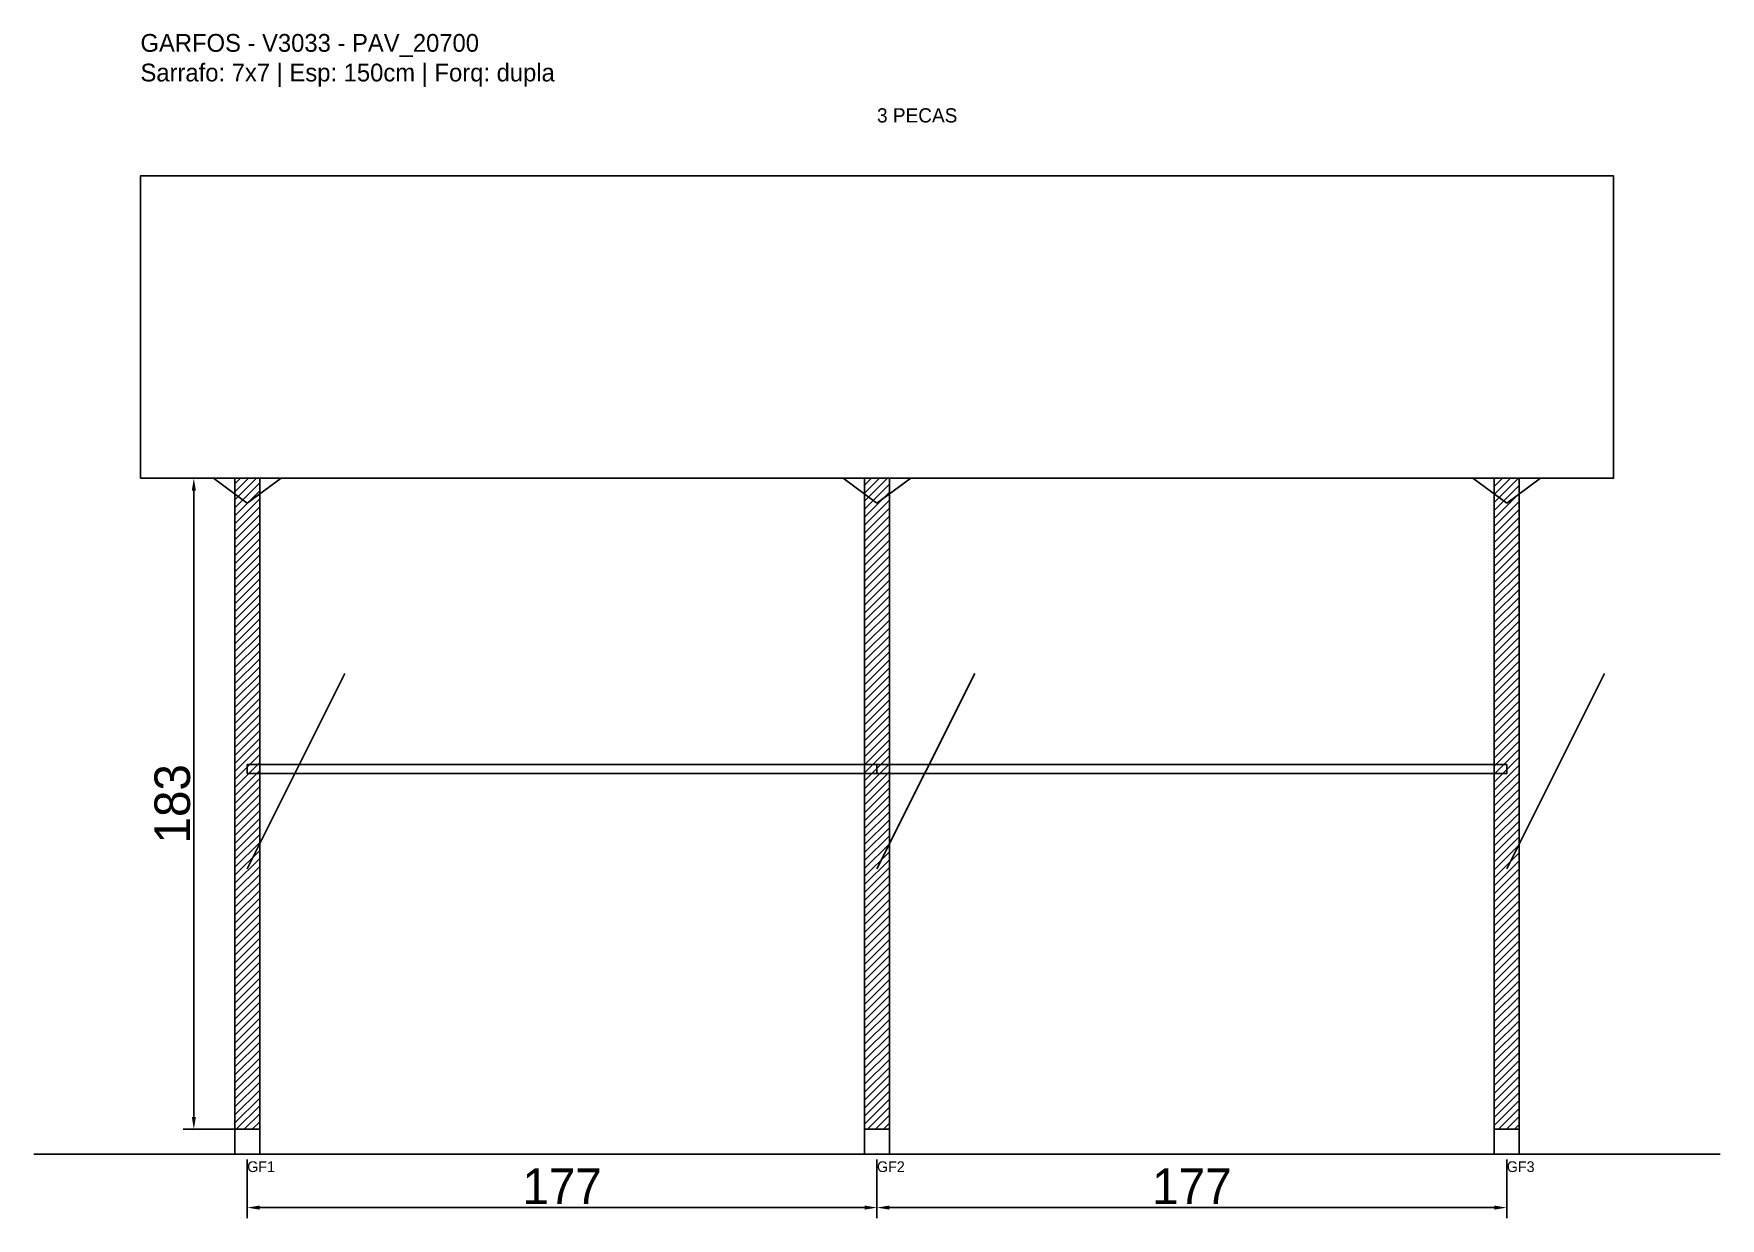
# Model space of a CAD drawing. Header units: metres. Extents: x -30 to 444, y -25 to 308.
import ezdxf

# ---------------------------------------------------------------- set-up
doc = ezdxf.new("R2010")
doc.units = ezdxf.units.M
for name, color, linetype in [('BARRA_ANCORAGEM', 1, 'Continuous'), ('COTA', 241, 'Continuous'), ('GARFOS OK', 3, 'Continuous'), ('NOME DA VIGA', 6, 'Continuous'), ('SARR_7x7', 40, 'Continuous'), ('TIRAS REESCORAMENTO', 252, 'Continuous'), ('VIGAS', 3, 'Continuous')]:
    doc.layers.add(name, color=color, linetype=linetype)
doc.dimstyles.new('EZ DXF', dxfattribs={"dimtxt": 10, "dimasz": 3.5, "dimexe": 3, "dimexo": 1.5, "dimgap": 1, "dimtad": 1, "dimdec": 1, "dimdsep": 46, "dimcen": 2.5, "dimazin": 3, "dimtfac": 1, "dimtmove": 0, "dimatfit": 3})

msp = doc.modelspace()

# ---------------------------------------------------------------- hatches: boundary and pattern name
at = {"layer": 'COTA'}
h = msp.add_hatch(dxfattribs=at)
h.set_pattern_fill('ANSI31', scale=0.5)
h.paths.add_polyline_path([(26.5, 0), (33.5, 0), (33.5, 183), (26.5, 183)])
h = msp.add_hatch(dxfattribs=at)
h.set_pattern_fill('ANSI31', scale=0.5)
h.paths.add_polyline_path([(203.5, 0), (210.5, 0), (210.5, 183), (203.5, 183)])
h = msp.add_hatch(dxfattribs=at)
h.set_pattern_fill('ANSI31', scale=0.5)
h.paths.add_polyline_path([(380.5, 0), (387.5, 0), (387.5, 183), (380.5, 183)])

# ---------------------------------------------------------------- linework, layer by layer
at = {"layer": 'BARRA_ANCORAGEM'}
for p, q in [((30, 73.2), (57.45, 128.1)), ((207, 73.2), (234.45, 128.1)), ((384, 73.2), (411.45, 128.1))]:
    msp.add_line(p, q, dxfattribs=at)
at = {"layer": 'GARFOS OK'}
for p, q in [((30, 176), (20.5, 183)), ((20.5, 183), (39.5, 183)), ((30, 176), (39.5, 183)), ((207, 176), (197.5, 183)), ((197.5, 183), (216.5, 183)), ((207, 176), (216.5, 183)), ((384, 176), (374.5, 183)), ((374.5, 183), (393.5, 183)), ((384, 176), (393.5, 183))]:
    msp.add_line(p, q, dxfattribs=at)
at = {"layer": 'GARFOS OK', "linetype": 'CONTINUOUS'}
msp.add_line((-30, -7), (444, -7), dxfattribs=at)
at = {"layer": 'GARFOS OK'}
for points in [[(26.5, 0), (33.5, 0), (33.5, 183), (26.5, 183), (26.5, 0)], [(203.5, 0), (210.5, 0), (210.5, 183), (203.5, 183), (203.5, 0)], [(380.5, 0), (387.5, 0), (387.5, 183), (380.5, 183), (380.5, 0)]]:
    msp.add_lwpolyline(points, dxfattribs=at)
at = {"layer": 'SARR_7x7'}
for points in [[(26.5, -7), (33.5, -7), (33.5, 0), (26.5, 0), (26.5, -7)], [(203.5, -7), (210.5, -7), (210.5, 0), (203.5, 0), (203.5, -7)], [(380.5, -7), (387.5, -7), (387.5, 0), (380.5, 0), (380.5, -7)]]:
    msp.add_lwpolyline(points, dxfattribs=at)
at = {"layer": 'TIRAS REESCORAMENTO'}
for points in [[(30, 100), (207, 100), (207, 102.5), (30, 102.5), (30, 100)], [(207, 100), (384, 100), (384, 102.5), (207, 102.5), (207, 100)]]:
    msp.add_lwpolyline(points, dxfattribs=at)
at = {"layer": 'VIGAS'}
msp.add_lwpolyline([(0, 183), (414, 183), (414, 268), (0, 268), (0, 183)], dxfattribs=at)

# ---------------------------------------------------------------- texts
at = {"layer": 'NOME DA VIGA'}
for s, height, p in [('3 PECAS', 4, (207, 283)), ('GF1', 3, (30, -12)), ('GF2', 3, (207, -12)), ('GF3', 3, (384, -12))]:
    msp.add_text(s, height=height, dxfattribs=at).set_placement(p)
at = {"layer": 'NOME DA VIGA', "insert": (0, 293), "char_height": 5, "attachment_point": 7}
msp.add_mtext('GARFOS - V3033 - PAV_20700\\PSarrafo: 7x7 | Esp: 150cm | Forq: dupla', dxfattribs=at)

# ---------------------------------------------------------------- dimensions: what is measured, and where the dimension line sits
at = {"layer": 'COTA'}
msp.add_linear_dim(base=(15, 0), p1=(30, 0), p2=(30, 183), angle=90, dimstyle='EZ DXF', dxfattribs=at).render()
for base, p1, p2 in [((30, -22), (30, -7), (207, -7)), ((207, -22), (207, -7), (384, -7))]:
    msp.add_linear_dim(base=base, p1=p1, p2=p2, dimstyle='EZ DXF', dxfattribs=at).render()

doc.saveas('drawing.dxf')
